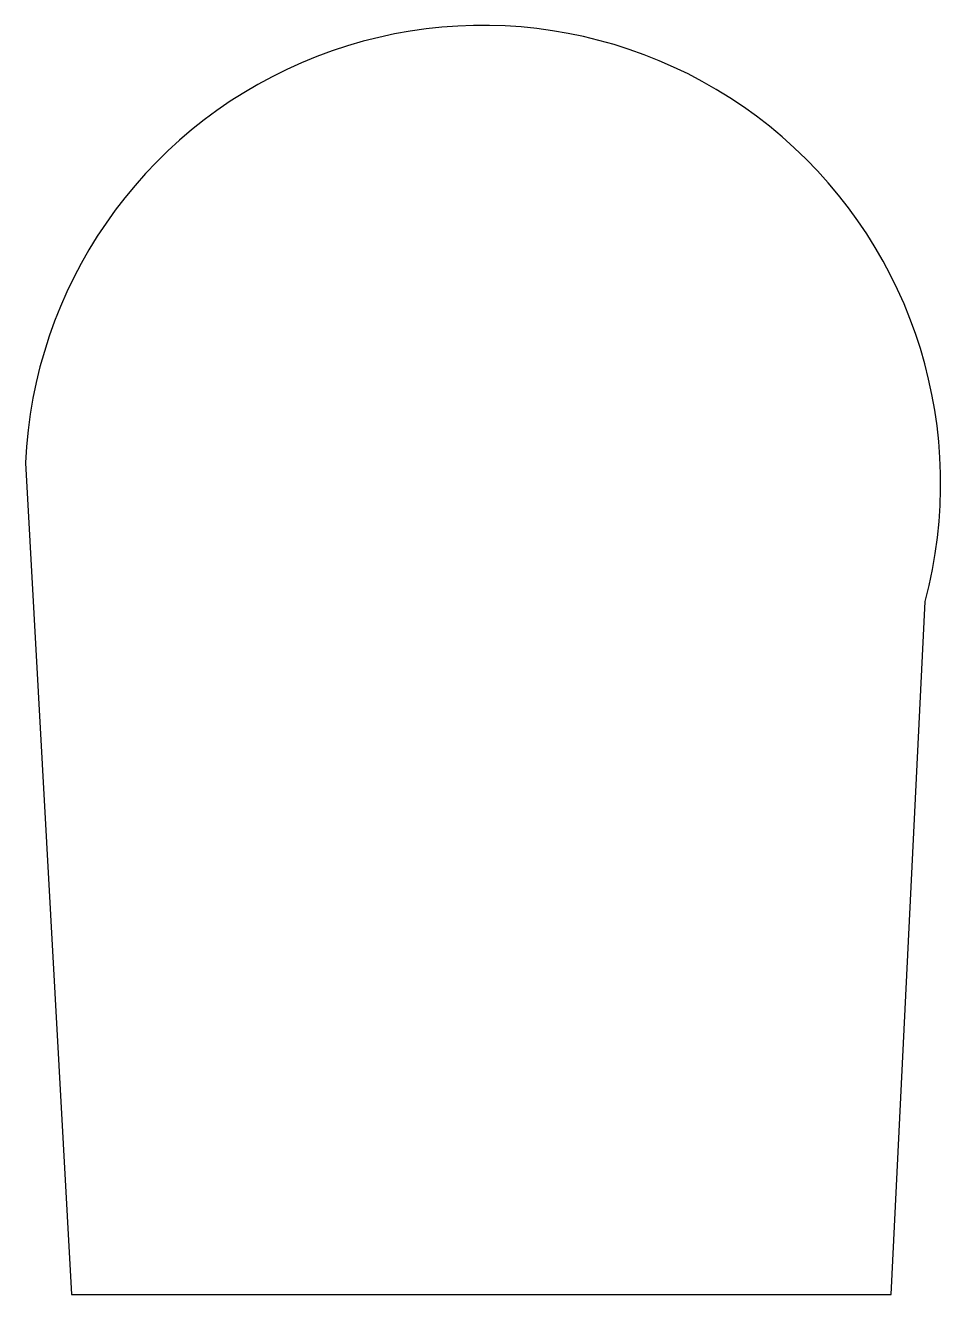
# Model space of a CAD drawing. Header units: millimetres. Extents: x -223 to -25, y 83 to 357.
import ezdxf

# ---------------------------------------------------------------- set-up
doc = ezdxf.new("R2010")
doc.units = ezdxf.units.MM

msp = doc.modelspace()

# ---------------------------------------------------------------- linework, layer by layer
for p, q in [((-223.01, 262.65), (-213.03, 83.05)), ((-36, 83.05), (-28.68, 232.72)), ((-213.03, 83.05), (-36, 83.05))]:
    msp.add_line(p, q)
msp.add_arc((-124.22, 258.22), 98.89, 345.057, 177.4294)

doc.saveas('drawing.dxf')
